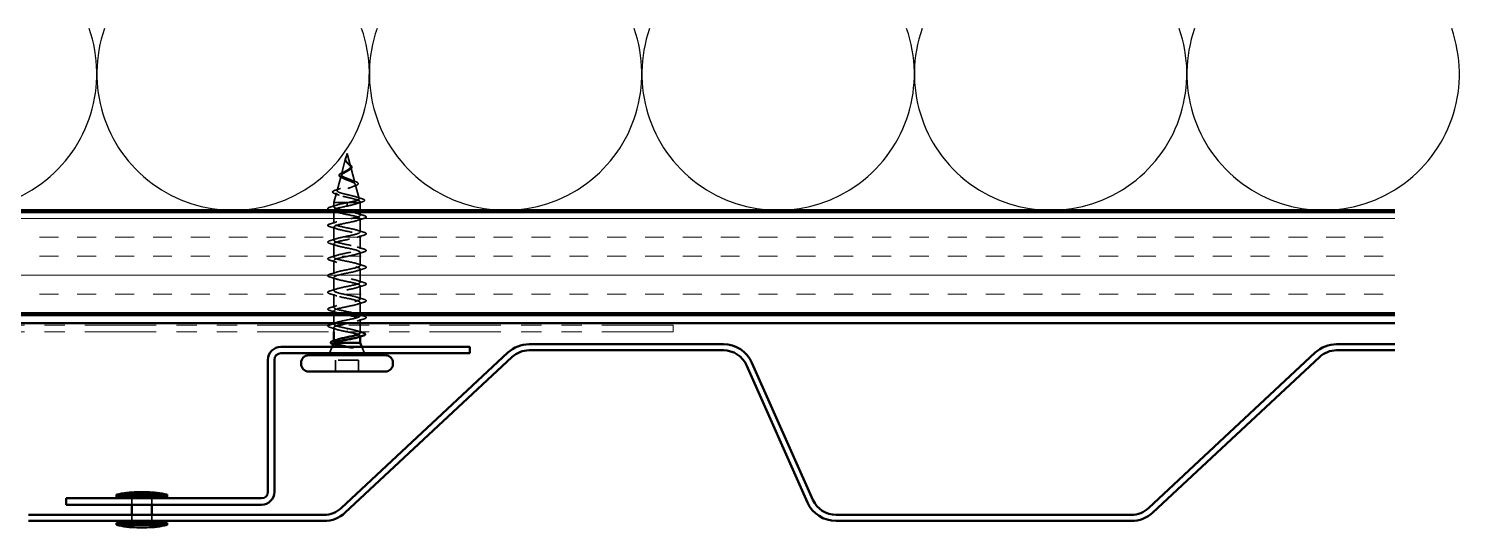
# Model space of a CAD drawing. Header units: inches. Extents: x 0.6 to 33.4, y 0.6 to 21.4.
# Drawn here: x 14.76 to 21.85, y 13.38 to 15.85 of the extents above; entities that cross this region are included whole.
import ezdxf

# ---------------------------------------------------------------- set-up
doc = ezdxf.new("R2010")
doc.units = ezdxf.units.IN
doc.header["$LTSCALE"] = 2
doc.header["$MEASUREMENT"] = 0
doc.linetypes.add('DASHED', pattern=[0.2067, 0.1654, -0.0413])
doc.linetypes.add('DOUBLE_DASH_CHAIN', pattern=[1.2403, 0.6614, -0.0827, 0.1654, -0.0827, 0.1654, -0.0827])
for name, color, linetype, lineweight in [('Hatch (ANSI)', 7, 'Continuous', 18), ('Hidden (ANSI)', 7, 'DASHED', 35), ('Sketch Geometry (ANSI)', 7, 'Continuous', 25), ('Visible (ANSI)', 7, 'Continuous', 50)]:
    doc.layers.add(name, color=color, linetype=linetype, lineweight=lineweight)

msp = doc.modelspace()

# ---------------------------------------------------------------- hatches: boundary and pattern name
at = {"layer": 'Hatch (ANSI)', "true_color": 0x804000}
h = msp.add_hatch(dxfattribs=at)
h.set_pattern_fill('INSUL', color=36, scale=0.75, style=0)
h.paths.add_polyline_path([(21.52672, 14.93713), (7.33694, 14.93713), (7.33694, 14.43713), (21.52672, 14.43713)])

# ---------------------------------------------------------------- linework, layer by layer
at = {"layer": 'Hidden (ANSI)', "ltscale": 0.077103}
msp.add_line((16.32953, 15.20295), (16.30858, 15.12463), dxfattribs=at)
at = {"layer": 'Hidden (ANSI)', "ltscale": 0.022741}
msp.add_line((16.33626, 15.22813), (16.33007, 15.20496), dxfattribs=at)
at = {"layer": 'Hidden (ANSI)', "ltscale": 0.062337}
msp.add_line((16.33626, 15.22813), (16.35321, 15.1648), dxfattribs=at)
at = {"layer": 'Hidden (ANSI)', "ltscale": 0.072171}
msp.add_line((16.3067, 15.11761), (16.28709, 15.0443), dxfattribs=at)
at = {"layer": 'Hidden (ANSI)', "ltscale": 0.074634}
msp.add_line((16.35441, 15.16028), (16.37469, 15.08447), dxfattribs=at)
at = {"layer": 'Hidden (ANSI)', "ltscale": 0.046387}
msp.add_line((16.28388, 15.03229), (16.27126, 14.98513), dxfattribs=at)
at = {"layer": 'Hidden (ANSI)', "ltscale": 0.069707}
msp.add_line((16.37724, 15.07495), (16.39618, 15.00414), dxfattribs=at)
at = {"layer": 'Hidden (ANSI)', "ltscale": 0.102337}
msp.add_line((16.34172, 14.98513), (16.27126, 14.98513), dxfattribs=at)
at = {"layer": 'Hidden (ANSI)', "ltscale": 0.020614}
msp.add_line((16.27126, 14.96338), (16.27126, 14.98513), dxfattribs=at)
at = {"layer": 'Hidden (ANSI)', "ltscale": 0.028664}
for p, q in [((16.33626, 14.9766), (16.33626, 14.98413)), ((16.33626, 14.96713), (16.33626, 14.97466))]:
    msp.add_line(p, q, dxfattribs=at)
at = {"layer": 'Hidden (ANSI)', "ltscale": 0.002412}
for p, q in [((16.33626, 14.9766), (16.33626, 14.97466)), ((16.33626, 14.35216), (16.33626, 14.3541))]:
    msp.add_line(p, q, dxfattribs=at)
at = {"layer": 'Hidden (ANSI)', "ltscale": 0.071462}
msp.add_line((16.39774, 14.98513), (16.34172, 14.98513), dxfattribs=at)
at = {"layer": 'Hidden (ANSI)', "ltscale": 0.020374}
msp.add_line((16.40126, 14.98513), (16.39774, 14.98513), dxfattribs=at)
at = {"layer": 'Hidden (ANSI)', "ltscale": 0.004328}
msp.add_line((16.40006, 14.98962), (16.40126, 14.98513), dxfattribs=at)
at = {"layer": 'Hidden (ANSI)', "ltscale": 0.036089}
msp.add_line((16.40126, 14.94713), (16.40126, 14.98513), dxfattribs=at)
at = {"layer": 'Hidden (ANSI)', "ltscale": 0.053946}
msp.add_line((16.27126, 14.88038), (16.27126, 14.93713), dxfattribs=at)
at = {"layer": 'Hidden (ANSI)', "ltscale": 0.014423}
msp.add_line((16.40126, 14.92188), (16.40126, 14.93713), dxfattribs=at)
at = {"layer": 'Hidden (ANSI)', "ltscale": 0.062755}
for p, q in [((16.40126, 14.83888), (16.40126, 14.90488)), ((16.27126, 14.79738), (16.27126, 14.86338)), ((16.40126, 14.75588), (16.40126, 14.82188)), ((16.27126, 14.71438), (16.27126, 14.78038)), ((16.27126, 14.63138), (16.27126, 14.69738)), ((16.40126, 14.67288), (16.40126, 14.73888)), ((16.27126, 14.54838), (16.27126, 14.61438)), ((16.40126, 14.58988), (16.40126, 14.65588)), ((16.27126, 14.46538), (16.27126, 14.53138)), ((16.40126, 14.50688), (16.40126, 14.57288))]:
    msp.add_line(p, q, dxfattribs=at)
at = {"layer": 'Hidden (ANSI)', "ltscale": 0.050136}
msp.add_line((16.40126, 14.43713), (16.40126, 14.48988), dxfattribs=at)
at = {"layer": 'Hidden (ANSI)', "ltscale": 0.010614}
msp.add_line((16.27126, 14.43713), (16.27126, 14.44838), dxfattribs=at)
at = {"layer": 'Hidden (ANSI)', "ltscale": 0.037994}
msp.add_line((16.27126, 14.38713), (16.27126, 14.42713), dxfattribs=at)
at = {"layer": 'Hidden (ANSI)', "ltscale": 0.002995}
msp.add_line((16.40126, 14.42388), (16.40126, 14.42713), dxfattribs=at)
at = {"layer": 'Hidden (ANSI)', "ltscale": 0.018709}
msp.add_line((16.40126, 14.38713), (16.40126, 14.40688), dxfattribs=at)
at = {"layer": 'Hidden (ANSI)', "ltscale": 0.004078}
msp.add_line((16.27126, 14.38238), (16.27126, 14.38677), dxfattribs=at)
at = {"layer": 'Hidden (ANSI)', "ltscale": 0.019185}
msp.add_line((16.27126, 14.34513), (16.27126, 14.36538), dxfattribs=at)
at = {"layer": 'Hidden (ANSI)', "ltscale": 0.030375}
for p, q in [((16.40126, 14.34513), (16.40126, 14.37713)), ((15.26976, 13.52013), (15.26976, 13.48813)), ((15.36976, 13.52013), (15.36976, 13.48813))]:
    msp.add_line(p, q, dxfattribs=at)
at = {"layer": 'Hidden (ANSI)', "ltscale": 0.003668}
msp.add_line((16.40126, 14.32111), (16.40126, 14.32507), dxfattribs=at)
at = {"layer": 'Hidden (ANSI)', "ltscale": 0.032759}
for p, q in [((16.2632, 14.27013), (16.2503, 14.23813)), ((16.40933, 14.27013), (16.42223, 14.23813))]:
    msp.add_line(p, q, dxfattribs=at)
at = {"layer": 'Hidden (ANSI)', "ltscale": 0.004506}
msp.add_line((16.27126, 14.29583), (16.27126, 14.30066), dxfattribs=at)
at = {"layer": 'Hidden (ANSI)', "ltscale": 0.107515}
msp.add_line((16.39276, 14.20413), (16.27976, 14.20413), dxfattribs=at)
at = {"layer": 'Hidden (ANSI)', "ltscale": 0.053232}
for p, q in [((16.27976, 14.14813), (16.27976, 14.20413)), ((16.39276, 14.14813), (16.39276, 14.20413))]:
    msp.add_line(p, q, dxfattribs=at)
at = {"layer": 'Hidden (ANSI)', "ltscale": 0.02847}
for p, q in [((15.26976, 13.43813), (15.26976, 13.40813)), ((15.36976, 13.43813), (15.36976, 13.40813))]:
    msp.add_line(p, q, dxfattribs=at)
at = {"layer": 'Hidden (ANSI)', "ltscale": 0.018237}
msp.add_open_spline([(16.33316, 15.18525), (16.3314, 15.18721), (16.32991, 15.1893), (16.32805, 15.19341), (16.32757, 15.19545), (16.32755, 15.19828), (16.32761, 15.19908), (16.32774, 15.19989)], degree=3, knots=[0, 0, 0, 0, 0.021449692, 0.021449692, 0.041023118, 0.041023118, 0.048693085, 0.048693085, 0.048693085, 0.048693085], dxfattribs=at)
at = {"layer": 'Hidden (ANSI)', "ltscale": 0.013566}
msp.add_open_spline([(16.32774, 15.19989), (16.32804, 15.20184), (16.32873, 15.20387), (16.33052, 15.20791), (16.33163, 15.20997), (16.33267, 15.21206)], degree=3, knots=[0, 0, 0, 0, 0.018475497, 0.018475497, 0.036282714, 0.036282714, 0.036282714, 0.036282714], dxfattribs=at)
at = {"layer": 'Hidden (ANSI)', "ltscale": 0.089656}
msp.add_open_spline([(16.32877, 15.19867), (16.32856, 15.19586), (16.32899, 15.19324), (16.33118, 15.18801), (16.33285, 15.18556), (16.337, 15.18068), (16.33939, 15.17836), (16.34424, 15.17373), (16.34661, 15.17151), (16.35072, 15.16706), (16.35238, 15.16492), (16.35453, 15.16061), (16.35496, 15.15852), (16.3544, 15.15433), (16.35337, 15.15228), (16.35006, 15.14832), (16.34789, 15.14645), (16.3426, 15.14267), (16.33951, 15.1408), (16.33626, 15.13895)], degree=3, knots=[0, 0, 0, 0, 0.02542118, 0.02542118, 0.05061597, 0.05061597, 0.07599611, 0.07599611, 0.10184452, 0.10184452, 0.12835573, 0.12835573, 0.15566688, 0.15566688, 0.18387744, 0.18387744, 0.21097071, 0.21097071, 0.23938117, 0.23938117, 0.23938117, 0.23938117], dxfattribs=at)
at = {"layer": 'Hidden (ANSI)', "ltscale": 0.003543}
msp.add_open_spline([(16.32928, 15.20194), (16.32916, 15.20141), (16.32905, 15.20089), (16.32888, 15.1998), (16.32881, 15.19923), (16.32877, 15.19867)], degree=3, knots=[0, 0, 0, 0, 0.0046577974, 0.0046577974, 0.0097216205, 0.0097216205, 0.0097216205, 0.0097216205], dxfattribs=at)
at = {"layer": 'Hidden (ANSI)', "ltscale": 0.083957}
msp.add_open_spline([(16.33626, 15.14472), (16.33945, 15.14654), (16.34245, 15.14838), (16.34758, 15.15214), (16.34966, 15.15401), (16.35255, 15.15782), (16.35337, 15.15972), (16.35366, 15.1636), (16.35317, 15.16553), (16.35106, 15.1695), (16.34951, 15.17147), (16.34572, 15.17554), (16.34358, 15.17757), (16.33922, 15.18177), (16.33709, 15.18387), (16.33337, 15.18825), (16.33184, 15.19043), (16.3302, 15.19409), (16.32977, 15.19544), (16.32929, 15.19819), (16.32924, 15.19955), (16.32935, 15.20095)], degree=3, knots=[0, 0, 0, 0, 0.02818547, 0.02818547, 0.05535616, 0.05535616, 0.08155578, 0.08155578, 0.10684016, 0.10684016, 0.13128192, 0.13128192, 0.1549776, 0.1549776, 0.17805851, 0.17805851, 0.20070773, 0.20070773, 0.21389493, 0.21389493, 0.22660204, 0.22660204, 0.22660204, 0.22660204], dxfattribs=at)
at = {"layer": 'Hidden (ANSI)', "ltscale": 0.014821}
msp.add_open_spline([(16.33115, 15.20833), (16.33175, 15.20997), (16.3323, 15.21126), (16.3326, 15.21191), (16.33265, 15.21202), (16.3327, 15.21212), (16.33272, 15.21215), (16.33273, 15.21218), (16.33274, 15.21219), (16.33275, 15.21219), (16.33275, 15.21219), (16.33275, 15.2122), (16.33275, 15.2122), (16.33275, 15.2122), (16.33275, 15.2122), (16.33275, 15.21219), (16.33275, 15.21219), (16.33275, 15.21219), (16.33276, 15.21219), (16.33276, 15.21218), (16.33275, 15.21218), (16.33275, 15.21216), (16.33275, 15.21214), (16.33271, 15.212), (16.33264, 15.21179), (16.3325, 15.21139), (16.33235, 15.21099), (16.33196, 15.20994), (16.33173, 15.20935), (16.33063, 15.20647), (16.3298, 15.20422), (16.32928, 15.20194)], degree=3, knots=[0, 0, 0, 0, 0.01397013, 0.01397013, 0.01635801, 0.01635801, 0.01712636, 0.01712636, 0.01759978, 0.01759978, 0.01773598, 0.01773598, 0.01781809, 0.01781809, 0.01788584, 0.01788584, 0.01795891, 0.01795891, 0.01807628, 0.01807628, 0.01833703, 0.01833703, 0.01916095, 0.01916095, 0.02439922, 0.02439922, 0.04499316, 0.04499316, 0.07213098, 0.07213098, 0.1773839, 0.1773839, 0.1773839, 0.1773839], dxfattribs=at)
at = {"layer": 'Hidden (ANSI)', "ltscale": 0.007962}
msp.add_open_spline([(16.32935, 15.20095), (16.32943, 15.20195), (16.32959, 15.20296), (16.33015, 15.20542), (16.33061, 15.20685), (16.33115, 15.20833)], degree=3, knots=[0, 0, 0, 0, 0.009046419, 0.009046419, 0.021574315, 0.021574315, 0.021574315, 0.021574315], dxfattribs=at)
at = {"layer": 'Hidden (ANSI)', "ltscale": 0.001758}
msp.add_open_spline([(16.33389, 15.18439), (16.33366, 15.18468), (16.33342, 15.18496), (16.33316, 15.18525)], degree=3, dxfattribs=at)
at = {"layer": 'Hidden (ANSI)', "ltscale": 0.004115}
msp.add_open_spline([(16.33951, 15.18151), (16.34016, 15.18087), (16.34089, 15.18024), (16.3417, 15.17962)], degree=3, dxfattribs=at)
at = {"layer": 'Hidden (ANSI)', "ltscale": 0.060473}
msp.add_open_spline([(16.3417, 15.17962), (16.34375, 15.17803), (16.34585, 15.17648), (16.34981, 15.17346), (16.3517, 15.17197), (16.35509, 15.16897), (16.35659, 15.16743), (16.35889, 15.16432), (16.35968, 15.16272), (16.36028, 15.15948), (16.36005, 15.1578), (16.35863, 15.15469), (16.35746, 15.15321), (16.35512, 15.15102), (16.35417, 15.15026), (16.35184, 15.14858), (16.35041, 15.14768), (16.34886, 15.14679)], degree=3, knots=[0, 0, 0, 0, 0.0197555, 0.0197555, 0.03988666, 0.03988666, 0.0616204, 0.0616204, 0.08488787, 0.08488787, 0.10885198, 0.10885198, 0.13211452, 0.13211452, 0.14507713, 0.14507713, 0.16101236, 0.16101236, 0.16101236, 0.16101236], dxfattribs=at)
at = {"layer": 'Hidden (ANSI)', "ltscale": 0.504207}
msp.add_open_spline([(16.33626, 15.13895), (16.3327, 15.13692), (16.32903, 15.13496), (16.32189, 15.13102), (16.31854, 15.12909), (16.31272, 15.12519), (16.31038, 15.12328), (16.30716, 15.11941), (16.30638, 15.11752), (16.3066, 15.11368), (16.30766, 15.1118), (16.31156, 15.10799), (16.3144, 15.10612), (16.32153, 15.10233), (16.32577, 15.10047), (16.33506, 15.0967), (16.34002, 15.09485), (16.34994, 15.0911), (16.35478, 15.08926), (16.3636, 15.08552), (16.36745, 15.08368), (16.37353, 15.07997), (16.37564, 15.07813), (16.37773, 15.07443), (16.37763, 15.0726), (16.37511, 15.06891), (16.37266, 15.06708), (16.36568, 15.0634), (16.36116, 15.06158), (16.35064, 15.05791), (16.3447, 15.05609), (16.33222, 15.05243), (16.32578, 15.05062), (16.31333, 15.04696), (16.30745, 15.04515), (16.29711, 15.0415), (16.2928, 15.0397), (16.28643, 15.03605), (16.28449, 15.03425), (16.28335, 15.03061), (16.28422, 15.02881), (16.28877, 15.02518), (16.29246, 15.02338), (16.30224, 15.01975), (16.30828, 15.01796), (16.32195, 15.01433), (16.32947, 15.01254), (16.34498, 15.00892), (16.35282, 15.00713), (16.36774, 15.00352), (16.37464, 15.00173), (16.38653, 14.99811), (16.39134, 14.99633), (16.39768, 14.99295), (16.39947, 14.99139), (16.40054, 14.98825), (16.39977, 14.98669), (16.39774, 14.98513)], degree=3, knots=[0, 0, 0, 0, 0.0315308, 0.0315308, 0.0641805, 0.0641805, 0.0979786, 0.0979786, 0.1329491, 0.1329491, 0.1691118, 0.1691118, 0.2064833, 0.2064833, 0.2450775, 0.2450775, 0.2849064, 0.2849064, 0.3259802, 0.3259802, 0.3683075, 0.3683075, 0.4118959, 0.4118959, 0.4567522, 0.4567522, 0.5028821, 0.5028821, 0.5502906, 0.5502906, 0.5989824, 0.5989824, 0.6489613, 0.6489613, 0.7002309, 0.7002309, 0.7527945, 0.7527945, 0.8066547, 0.8066547, 0.8618141, 0.8618141, 0.918275, 0.918275, 0.9760395, 0.9760395, 1.0351092, 1.0351092, 1.095486, 1.095486, 1.1571712, 1.1571712, 1.2201662, 1.2201662, 1.2761521, 1.2761521, 1.3331843, 1.3331843, 1.3331843, 1.3331843], dxfattribs=at)
at = {"layer": 'Hidden (ANSI)', "ltscale": 0.544082}
msp.add_open_spline([(16.34172, 14.98513), (16.35017, 14.98681), (16.3583, 14.98848), (16.37284, 14.99187), (16.37912, 14.99354), (16.389, 14.99693), (16.39254, 14.99861), (16.39643, 15.002), (16.3968, 15.00368), (16.39435, 15.00707), (16.39162, 15.00875), (16.38348, 15.01215), (16.3782, 15.01383), (16.36586, 15.01723), (16.35896, 15.01891), (16.34452, 15.02231), (16.33714, 15.024), (16.32292, 15.0274), (16.31622, 15.02909), (16.30442, 15.0325), (16.29941, 15.03418), (16.29175, 15.0376), (16.28913, 15.03929), (16.28661, 15.04271), (16.28668, 15.0444), (16.28944, 15.04782), (16.29205, 15.04952), (16.29939, 15.05294), (16.304, 15.05464), (16.31454, 15.05808), (16.32032, 15.05978), (16.33222, 15.06322), (16.3382, 15.06492), (16.34949, 15.06837), (16.35471, 15.07007), (16.36364, 15.07353), (16.3673, 15.07524), (16.37257, 15.0787), (16.37418, 15.08041), (16.37516, 15.08388), (16.37458, 15.0856), (16.37137, 15.08908), (16.36883, 15.09081), (16.36221, 15.0943), (16.35824, 15.09603), (16.34952, 15.09953), (16.34487, 15.10127), (16.33562, 15.10479), (16.33111, 15.10653), (16.32291, 15.11006), (16.31929, 15.11181), (16.31345, 15.11536), (16.31126, 15.11712), (16.3086, 15.12069), (16.30812, 15.12246), (16.30886, 15.12605), (16.31003, 15.12783), (16.31379, 15.13145), (16.31628, 15.13324), (16.32179, 15.13667), (16.32462, 15.13827), (16.33046, 15.14148), (16.3334, 15.14307), (16.33626, 15.14472)], degree=3, knots=[0, 0, 0, 0, 0.0662455, 0.0662455, 0.1312266, 0.1312266, 0.1949439, 0.1949439, 0.2573984, 0.2573984, 0.3185909, 0.3185909, 0.3785225, 0.3785225, 0.4371941, 0.4371941, 0.4946071, 0.4946071, 0.5507627, 0.5507627, 0.6056626, 0.6056626, 0.6593082, 0.6593082, 0.7117016, 0.7117016, 0.7628447, 0.7628447, 0.8127399, 0.8127399, 0.8613896, 0.8613896, 0.9087967, 0.9087967, 0.9549645, 0.9549645, 0.9998965, 0.9998965, 1.0435967, 1.0435967, 1.0860698, 1.0860698, 1.1273208, 1.1273208, 1.1673558, 1.1673558, 1.2061815, 1.2061815, 1.2438056, 1.2438056, 1.2802371, 1.2802371, 1.3154864, 1.3154864, 1.3495657, 1.3495657, 1.3824892, 1.3824892, 1.4142741, 1.4142741, 1.4412543, 1.4412543, 1.4671582, 1.4671582, 1.4671582, 1.4671582], dxfattribs=at)
at = {"layer": 'Hidden (ANSI)', "ltscale": 0.073601}
msp.add_open_spline([(16.31004, 15.10779), (16.30644, 15.10932), (16.3034, 15.11089), (16.29896, 15.11413), (16.29744, 15.11585), (16.29641, 15.11948), (16.29685, 15.12133), (16.29912, 15.12448), (16.30077, 15.12592), (16.3053, 15.12895), (16.30837, 15.13059), (16.31331, 15.13291), (16.31482, 15.13359), (16.31639, 15.13428)], degree=3, knots=[0, 0, 0, 0, 0.03949331, 0.03949331, 0.07825471, 0.07825471, 0.11446042, 0.11446042, 0.14608287, 0.14608287, 0.1813284, 0.1813284, 0.19572096, 0.19572096, 0.19572096, 0.19572096], dxfattribs=at)
at = {"layer": 'Hidden (ANSI)', "ltscale": 0.010974}
msp.add_open_spline([(16.3193, 15.10353), (16.31639, 15.105), (16.31327, 15.10642), (16.31004, 15.10779)], degree=3, dxfattribs=at)
at = {"layer": 'Hidden (ANSI)', "ltscale": 0.010901}
msp.add_open_spline([(16.31639, 15.13428), (16.31955, 15.13565), (16.32256, 15.1371), (16.32525, 15.13861)], degree=3, dxfattribs=at)
at = {"layer": 'Hidden (ANSI)', "ltscale": 0.006235}
msp.add_open_spline([(16.34886, 15.14679), (16.34734, 15.14591), (16.34591, 15.14501), (16.34459, 15.1441)], degree=3, dxfattribs=at)
at = {"layer": 'Hidden (ANSI)', "ltscale": 0.086567}
msp.add_open_spline([(16.27776, 15.02829), (16.27317, 15.02977), (16.26968, 15.03129), (16.26534, 15.03456), (16.26441, 15.03681), (16.26629, 15.04028), (16.26803, 15.04157), (16.27313, 15.04418), (16.27659, 15.04549), (16.28079, 15.0468)], degree=3, knots=[0, 0, 0, 0, 0.06376842, 0.06376842, 0.12768217, 0.12768217, 0.17854816, 0.17854816, 0.23016435, 0.23016435, 0.23016435, 0.23016435], dxfattribs=at)
at = {"layer": 'Hidden (ANSI)', "ltscale": 0.020481}
msp.add_open_spline([(16.29756, 15.02149), (16.29114, 15.02385), (16.28448, 15.02611), (16.27776, 15.02829)], degree=3, dxfattribs=at)
at = {"layer": 'Hidden (ANSI)', "ltscale": 0.023076}
msp.add_open_spline([(16.28079, 15.0468), (16.28843, 15.04919), (16.29602, 15.05167), (16.30329, 15.05431)], degree=3, dxfattribs=at)
at = {"layer": 'Hidden (ANSI)', "ltscale": 0.017258}
msp.add_open_spline([(16.35767, 15.09622), (16.36273, 15.09407), (16.36817, 15.09205), (16.3737, 15.09012)], degree=3, dxfattribs=at)
at = {"layer": 'Hidden (ANSI)', "ltscale": 0.01577}
msp.add_open_spline([(16.3782, 15.06826), (16.37319, 15.06647), (16.36827, 15.06461), (16.3636, 15.06266)], degree=3, dxfattribs=at)
at = {"layer": 'Hidden (ANSI)', "ltscale": 0.081682}
msp.add_open_spline([(16.3737, 15.09012), (16.37796, 15.08863), (16.38163, 15.08715), (16.3873, 15.08422), (16.38938, 15.08275), (16.39184, 15.07947), (16.39198, 15.0774), (16.39, 15.07427), (16.38843, 15.07302), (16.38417, 15.0706), (16.38143, 15.06942), (16.3782, 15.06826)], degree=3, knots=[0, 0, 0, 0, 0.04479433, 0.04479433, 0.08988222, 0.08988222, 0.13800878, 0.13800878, 0.17766259, 0.17766259, 0.21728107, 0.21728107, 0.21728107, 0.21728107], dxfattribs=at)
at = {"layer": 'Hidden (ANSI)', "ltscale": 0.090851}
for points in [[(16.25348, 14.94733), (16.24842, 14.94881), (16.24485, 14.95027), (16.2419, 14.95279), (16.24125, 14.9538), (16.24129, 14.95676), (16.24292, 14.95815), (16.24739, 14.96045), (16.25011, 14.96145), (16.25348, 14.96243)], [(16.41904, 14.92093), (16.42411, 14.91945), (16.42767, 14.91799), (16.43062, 14.91547), (16.43128, 14.91446), (16.43124, 14.9115), (16.42961, 14.91011), (16.42513, 14.90781), (16.42242, 14.90682), (16.41904, 14.90583)], [(16.25348, 14.86433), (16.24842, 14.86581), (16.24485, 14.86727), (16.2419, 14.86979), (16.24125, 14.8708), (16.24129, 14.87376), (16.24292, 14.87515), (16.24739, 14.87745), (16.25011, 14.87845), (16.25348, 14.87943)], [(16.41904, 14.83793), (16.42411, 14.83645), (16.42767, 14.83499), (16.43062, 14.83247), (16.43128, 14.83146), (16.43124, 14.8285), (16.42961, 14.82711), (16.42513, 14.82481), (16.42242, 14.82382), (16.41904, 14.82283)], [(16.25348, 14.78133), (16.24842, 14.78281), (16.24485, 14.78427), (16.2419, 14.78679), (16.24125, 14.7878), (16.24129, 14.79076), (16.24292, 14.79215), (16.24739, 14.79445), (16.25011, 14.79545), (16.25348, 14.79643)], [(16.41904, 14.75493), (16.42411, 14.75345), (16.42767, 14.75199), (16.43062, 14.74947), (16.43128, 14.74846), (16.43124, 14.7455), (16.42961, 14.74411), (16.42513, 14.74181), (16.42242, 14.74082), (16.41904, 14.73983)], [(16.25348, 14.69833), (16.24842, 14.69981), (16.24485, 14.70127), (16.2419, 14.70379), (16.24125, 14.7048), (16.24129, 14.70776), (16.24292, 14.70915), (16.24739, 14.71145), (16.25011, 14.71245), (16.25348, 14.71343)], [(16.25348, 14.61533), (16.24842, 14.61681), (16.24485, 14.61827), (16.2419, 14.62079), (16.24125, 14.6218), (16.24129, 14.62476), (16.24292, 14.62615), (16.24739, 14.62845), (16.25011, 14.62945), (16.25348, 14.63043)], [(16.41904, 14.67193), (16.42411, 14.67045), (16.42767, 14.66899), (16.43062, 14.66647), (16.43128, 14.66546), (16.43124, 14.6625), (16.42961, 14.66111), (16.42513, 14.65881), (16.42242, 14.65782), (16.41904, 14.65683)], [(16.25348, 14.53233), (16.24842, 14.53381), (16.24485, 14.53527), (16.2419, 14.53779), (16.24125, 14.5388), (16.24129, 14.54176), (16.24292, 14.54315), (16.24739, 14.54545), (16.25011, 14.54645), (16.25348, 14.54743)], [(16.41904, 14.58893), (16.42411, 14.58745), (16.42767, 14.58599), (16.43062, 14.58347), (16.43128, 14.58246), (16.43124, 14.5795), (16.42961, 14.57811), (16.42513, 14.57581), (16.42242, 14.57482), (16.41904, 14.57383)], [(16.25348, 14.44933), (16.24842, 14.45081), (16.24485, 14.45227), (16.2419, 14.45479), (16.24125, 14.4558), (16.24129, 14.45876), (16.24292, 14.46015), (16.24739, 14.46245), (16.25011, 14.46345), (16.25348, 14.46443)], [(16.41904, 14.50593), (16.42411, 14.50445), (16.42767, 14.50299), (16.43062, 14.50047), (16.43128, 14.49946), (16.43124, 14.4965), (16.42961, 14.49511), (16.42513, 14.49281), (16.42242, 14.49182), (16.41904, 14.49083)], [(16.41904, 14.42293), (16.42411, 14.42145), (16.42767, 14.41999), (16.43062, 14.41747), (16.43128, 14.41646), (16.43124, 14.4135), (16.42961, 14.41211), (16.42513, 14.40981), (16.42242, 14.40882), (16.41904, 14.40783)]]:
    msp.add_open_spline(points, degree=3, knots=[0, 0, 0, 0, 0.08068206, 0.08068206, 0.12137804, 0.12137804, 0.18811443, 0.18811443, 0.24184971, 0.24184971, 0.24184971, 0.24184971], dxfattribs=at)
at = {"layer": 'Hidden (ANSI)', "ltscale": 0.031888}
for points in [[(16.25348, 14.96243), (16.26417, 14.96557), (16.27483, 14.96879), (16.28524, 14.97221)], [(16.25348, 14.87943), (16.26417, 14.88257), (16.27483, 14.88579), (16.28524, 14.88921)], [(16.38729, 14.93071), (16.3977, 14.92729), (16.40836, 14.92407), (16.41904, 14.92093)], [(16.41904, 14.90583), (16.40836, 14.9027), (16.3977, 14.89947), (16.38729, 14.89606)], [(16.28524, 14.85456), (16.27483, 14.85797), (16.26417, 14.8612), (16.25348, 14.86433)], [(16.38729, 14.84771), (16.3977, 14.84429), (16.40836, 14.84107), (16.41904, 14.83793)], [(16.41904, 14.82283), (16.40836, 14.8197), (16.3977, 14.81647), (16.38729, 14.81306)], [(16.25348, 14.79643), (16.26417, 14.79957), (16.27483, 14.80279), (16.28524, 14.80621)], [(16.28524, 14.77156), (16.27483, 14.77497), (16.26417, 14.7782), (16.25348, 14.78133)], [(16.38729, 14.76471), (16.3977, 14.76129), (16.40836, 14.75807), (16.41904, 14.75493)], [(16.25348, 14.71343), (16.26417, 14.71657), (16.27483, 14.71979), (16.28524, 14.72321)], [(16.28524, 14.68856), (16.27483, 14.69197), (16.26417, 14.6952), (16.25348, 14.69833)], [(16.41904, 14.73983), (16.40836, 14.7367), (16.3977, 14.73347), (16.38729, 14.73006)], [(16.38729, 14.68171), (16.3977, 14.67829), (16.40836, 14.67507), (16.41904, 14.67193)], [(16.25348, 14.63043), (16.26417, 14.63357), (16.27483, 14.63679), (16.28524, 14.64021)], [(16.28524, 14.60556), (16.27483, 14.60897), (16.26417, 14.6122), (16.25348, 14.61533)], [(16.41904, 14.65683), (16.40836, 14.6537), (16.3977, 14.65047), (16.38729, 14.64706)], [(16.25348, 14.54743), (16.26417, 14.55057), (16.27483, 14.55379), (16.28524, 14.55721)], [(16.28524, 14.52256), (16.27483, 14.52597), (16.26417, 14.5292), (16.25348, 14.53233)], [(16.38729, 14.59871), (16.3977, 14.59529), (16.40836, 14.59207), (16.41904, 14.58893)], [(16.41904, 14.57383), (16.40836, 14.5707), (16.3977, 14.56747), (16.38729, 14.56406)], [(16.25348, 14.46443), (16.26417, 14.46757), (16.27483, 14.47079), (16.28524, 14.47421)], [(16.38729, 14.51571), (16.3977, 14.51229), (16.40836, 14.50907), (16.41904, 14.50593)], [(16.41904, 14.49083), (16.40836, 14.4877), (16.3977, 14.48447), (16.38729, 14.48106)], [(16.28524, 14.43956), (16.27483, 14.44297), (16.26417, 14.4462), (16.25348, 14.44933)], [(16.41904, 14.40783), (16.40836, 14.4047), (16.3977, 14.40147), (16.38729, 14.39806)], [(16.28524, 14.35656), (16.27483, 14.35997), (16.26417, 14.3632), (16.25348, 14.36633)]]:
    msp.add_open_spline(points, degree=3, dxfattribs=at)
at = {"layer": 'Hidden (ANSI)', "ltscale": 1.076982}
msp.add_open_spline([(16.33626, 14.36163), (16.3095, 14.36707), (16.2837, 14.37251), (16.27489, 14.37795), (16.26608, 14.38339), (16.27489, 14.38883), (16.29585, 14.39427), (16.31681, 14.39971), (16.34841, 14.40515), (16.37102, 14.41059), (16.39364, 14.41602), (16.40564, 14.42146), (16.39957, 14.4269), (16.3935, 14.43234), (16.3698, 14.43778), (16.34319, 14.44322), (16.31658, 14.44866), (16.28898, 14.4541), (16.27752, 14.45954), (16.26606, 14.46498), (16.27158, 14.47042), (16.29065, 14.47586), (16.30972, 14.4813), (16.34096, 14.48674), (16.36497, 14.49217), (16.38898, 14.49761), (16.40404, 14.50305), (16.40078, 14.50849), (16.39753, 14.51393), (16.3762, 14.51937), (16.35004, 14.52481), (16.32389, 14.53025), (16.29479, 14.53569), (16.28082, 14.54113), (16.26685, 14.54657), (16.26902, 14.55201), (16.28597, 14.55745), (16.30293, 14.56289), (16.33346, 14.56832), (16.35859, 14.57376), (16.38373, 14.5792), (16.40166, 14.58464), (16.40126, 14.59008), (16.40085, 14.59552), (16.38214, 14.60096), (16.35674, 14.6064), (16.33133, 14.61184), (16.30108, 14.61728), (16.28475, 14.62272), (16.26843, 14.62816), (16.26722, 14.6336), (16.28187, 14.63904), (16.29652, 14.64447), (16.32598, 14.64991), (16.35196, 14.65535), (16.37793, 14.66079), (16.39854, 14.66623), (16.40099, 14.67167), (16.40344, 14.67711), (16.38755, 14.68255), (16.3632, 14.68799), (16.33884, 14.69343), (16.30776, 14.69887), (16.28927, 14.70431), (16.27078, 14.70975), (16.26621, 14.71518), (16.27839, 14.72062), (16.29057, 14.72606), (16.31863, 14.7315), (16.34514, 14.73694), (16.37166, 14.74238), (16.39471, 14.74782), (16.39999, 14.75326), (16.40527, 14.7587), (16.39239, 14.76414), (16.36935, 14.76958), (16.34631, 14.77502), (16.31477, 14.78046), (16.29433, 14.7859), (16.27388, 14.79133), (16.26599, 14.79677), (16.27556, 14.80221), (16.28514, 14.80765), (16.31148, 14.81309), (16.33823, 14.81853), (16.36498, 14.82397), (16.39021, 14.82941), (16.39826, 14.83485), (16.4063, 14.84029), (16.39658, 14.84573), (16.37512, 14.85117), (16.35367, 14.85661), (16.32203, 14.86205), (16.29986, 14.86748), (16.27769, 14.87292), (16.26658, 14.87836), (16.27343, 14.8838), (16.28028, 14.88924), (16.30461, 14.89468), (16.33129, 14.90012), (16.35798, 14.90556), (16.3851, 14.911), (16.39582, 14.91644), (16.40654, 14.92188), (16.40008, 14.92732), (16.38046, 14.93276), (16.36083, 14.9382), (16.32945, 14.94363), (16.30581, 14.94907), (16.28216, 14.95451), (16.26796, 14.95995), (16.27201, 14.96539), (16.27607, 14.97083), (16.2981, 14.97627), (16.32441, 14.98171), (16.32832, 14.98252), (16.33229, 14.98332), (16.33626, 14.98413)], degree=3, knots=[0, 0, 0, 0, 1.2352769, 1.2352769, 1.2352769, 2.4705539, 2.4705539, 2.4705539, 3.7058308, 3.7058308, 3.7058308, 4.9411078, 4.9411078, 4.9411078, 6.1763847, 6.1763847, 6.1763847, 7.4116617, 7.4116617, 7.4116617, 8.6469386, 8.6469386, 8.6469386, 9.8822156, 9.8822156, 9.8822156, 11.1174925, 11.1174925, 11.1174925, 12.3527695, 12.3527695, 12.3527695, 13.5880464, 13.5880464, 13.5880464, 14.8233233, 14.8233233, 14.8233233, 16.0586003, 16.0586003, 16.0586003, 17.2938772, 17.2938772, 17.2938772, 18.5291542, 18.5291542, 18.5291542, 19.7644311, 19.7644311, 19.7644311, 20.9997081, 20.9997081, 20.9997081, 22.234985, 22.234985, 22.234985, 23.470262, 23.470262, 23.470262, 24.7055389, 24.7055389, 24.7055389, 25.9408158, 25.9408158, 25.9408158, 27.1760928, 27.1760928, 27.1760928, 28.4113697, 28.4113697, 28.4113697, 29.6466467, 29.6466467, 29.6466467, 30.8819236, 30.8819236, 30.8819236, 32.1172006, 32.1172006, 32.1172006, 33.3524775, 33.3524775, 33.3524775, 34.5877545, 34.5877545, 34.5877545, 35.8230314, 35.8230314, 35.8230314, 37.0583084, 37.0583084, 37.0583084, 38.2935853, 38.2935853, 38.2935853, 39.5288622, 39.5288622, 39.5288622, 40.7641392, 40.7641392, 40.7641392, 41.9994161, 41.9994161, 41.9994161, 43.2346931, 43.2346931, 43.2346931, 44.46997, 44.46997, 44.46997, 45.705247, 45.705247, 45.705247, 46.9405239, 46.9405239, 46.9405239, 47.1238898, 47.1238898, 47.1238898, 47.1238898], dxfattribs=at)
at = {"layer": 'Hidden (ANSI)', "ltscale": 0.095246}
msp.add_open_spline([(16.33626, 14.96713), (16.3095, 14.96169), (16.2837, 14.95625), (16.27489, 14.95081), (16.2729, 14.94959), (16.27181, 14.94836), (16.27155, 14.94713)], degree=3, knots=[-47.1238898, -47.1238898, -47.1238898, -47.1238898, -45.8886129, -45.8886129, -45.8886129, -45.6098692, -45.6098692, -45.6098692, -45.6098692], dxfattribs=at)
at = {"layer": 'Hidden (ANSI)', "ltscale": 0.005187}
msp.add_open_spline([(16.33626, 14.98413), (16.33808, 14.98447), (16.3399, 14.9848), (16.34172, 14.98513)], degree=3, dxfattribs=at)
at = {"layer": 'Hidden (ANSI)', "ltscale": 0.078553}
msp.add_open_spline([(16.39774, 14.98513), (16.39492, 14.98319), (16.39049, 14.98128), (16.37893, 14.9774), (16.37191, 14.97549), (16.35974, 14.97248), (16.35519, 14.97141), (16.34584, 14.96927), (16.34106, 14.9682), (16.33626, 14.96713)], degree=3, knots=[0, 0, 0, 0, 0.06772236, 0.06772236, 0.13544473, 0.13544473, 0.17287087, 0.17287087, 0.21029702, 0.21029702, 0.21029702, 0.21029702], dxfattribs=at)
at = {"layer": 'Hidden (ANSI)', "ltscale": 0.028509}
msp.add_open_spline([(16.38119, 15.01279), (16.39048, 15.00972), (16.40001, 15.00682), (16.40956, 15.00401)], degree=3, dxfattribs=at)
at = {"layer": 'Hidden (ANSI)', "ltscale": 0.02659}
msp.add_open_spline([(16.41161, 14.98796), (16.40275, 14.98527), (16.39395, 14.98249), (16.38537, 14.97956)], degree=3, dxfattribs=at)
at = {"layer": 'Hidden (ANSI)', "ltscale": 0.089635}
msp.add_open_spline([(16.40956, 15.00401), (16.41458, 15.00254), (16.41832, 15.00107), (16.42302, 14.99796), (16.42407, 14.99571), (16.42195, 14.99231), (16.41999, 14.99112), (16.41557, 14.98926), (16.41372, 14.98861), (16.41161, 14.98796)], degree=3, knots=[0, 0, 0, 0, 0.07164699, 0.07164699, 0.14483003, 0.14483003, 0.20533237, 0.20533237, 0.23843808, 0.23843808, 0.23843808, 0.23843808], dxfattribs=at)
at = {"layer": 'Hidden (ANSI)', "ltscale": 0.000569327}
msp.add_open_spline([(16.25415, 14.94713), (16.25393, 14.9472), (16.25371, 14.94726), (16.25348, 14.94733)], degree=3, dxfattribs=at)
at = {"layer": 'Hidden (ANSI)', "ltscale": 1.128809}
msp.add_open_spline([(16.2715, 14.94638), (16.27176, 14.94242), (16.28058, 14.93846), (16.29585, 14.9345), (16.31681, 14.92906), (16.34841, 14.92362), (16.37102, 14.91818), (16.39364, 14.91274), (16.40564, 14.9073), (16.39957, 14.90186), (16.3935, 14.89642), (16.3698, 14.89098), (16.34319, 14.88554), (16.31658, 14.8801), (16.28898, 14.87466), (16.27752, 14.86922), (16.26606, 14.86379), (16.27158, 14.85835), (16.29065, 14.85291), (16.30972, 14.84747), (16.34096, 14.84203), (16.36497, 14.83659), (16.38898, 14.83115), (16.40404, 14.82571), (16.40078, 14.82027), (16.39753, 14.81483), (16.3762, 14.80939), (16.35004, 14.80395), (16.32389, 14.79851), (16.29479, 14.79307), (16.28082, 14.78764), (16.26685, 14.7822), (16.26902, 14.77676), (16.28597, 14.77132), (16.30293, 14.76588), (16.33346, 14.76044), (16.35859, 14.755), (16.38373, 14.74956), (16.40166, 14.74412), (16.40126, 14.73868), (16.40085, 14.73324), (16.38214, 14.7278), (16.35674, 14.72236), (16.33133, 14.71693), (16.30108, 14.71149), (16.28475, 14.70605), (16.26843, 14.70061), (16.26722, 14.69517), (16.28187, 14.68973), (16.29652, 14.68429), (16.32598, 14.67885), (16.35196, 14.67341), (16.37793, 14.66797), (16.39854, 14.66253), (16.40099, 14.65709), (16.40344, 14.65165), (16.38755, 14.64621), (16.3632, 14.64078), (16.33884, 14.63534), (16.30776, 14.6299), (16.28927, 14.62446), (16.27078, 14.61902), (16.26621, 14.61358), (16.27839, 14.60814), (16.29057, 14.6027), (16.31863, 14.59726), (16.34514, 14.59182), (16.37166, 14.58638), (16.39471, 14.58094), (16.39999, 14.5755), (16.40527, 14.57006), (16.39239, 14.56463), (16.36935, 14.55919), (16.34631, 14.55375), (16.31477, 14.54831), (16.29433, 14.54287), (16.27388, 14.53743), (16.26599, 14.53199), (16.27556, 14.52655), (16.28514, 14.52111), (16.31148, 14.51567), (16.33823, 14.51023), (16.36498, 14.50479), (16.39021, 14.49935), (16.39826, 14.49391), (16.4063, 14.48848), (16.39658, 14.48304), (16.37512, 14.4776), (16.35367, 14.47216), (16.32203, 14.46672), (16.29986, 14.46128), (16.27769, 14.45584), (16.26658, 14.4504), (16.27343, 14.44496), (16.28028, 14.43952), (16.30461, 14.43408), (16.33129, 14.42864), (16.35798, 14.4232), (16.3851, 14.41776), (16.39582, 14.41233), (16.40654, 14.40689), (16.40008, 14.40145), (16.38046, 14.39601), (16.36978, 14.39305), (16.35563, 14.39009), (16.34113, 14.38713)], degree=3, knots=[-45.5530935, -45.5530935, -45.5530935, -45.5530935, -44.6533359, -44.6533359, -44.6533359, -43.418059, -43.418059, -43.418059, -42.182782, -42.182782, -42.182782, -40.9475051, -40.9475051, -40.9475051, -39.7122281, -39.7122281, -39.7122281, -38.4769512, -38.4769512, -38.4769512, -37.2416742, -37.2416742, -37.2416742, -36.0063973, -36.0063973, -36.0063973, -34.7711204, -34.7711204, -34.7711204, -33.5358434, -33.5358434, -33.5358434, -32.3005665, -32.3005665, -32.3005665, -31.0652895, -31.0652895, -31.0652895, -29.8300126, -29.8300126, -29.8300126, -28.5947356, -28.5947356, -28.5947356, -27.3594587, -27.3594587, -27.3594587, -26.1241817, -26.1241817, -26.1241817, -24.8889048, -24.8889048, -24.8889048, -23.6536278, -23.6536278, -23.6536278, -22.4183509, -22.4183509, -22.4183509, -21.183074, -21.183074, -21.183074, -19.947797, -19.947797, -19.947797, -18.7125201, -18.7125201, -18.7125201, -17.4772431, -17.4772431, -17.4772431, -16.2419662, -16.2419662, -16.2419662, -15.0066892, -15.0066892, -15.0066892, -13.7714123, -13.7714123, -13.7714123, -12.5361353, -12.5361353, -12.5361353, -11.3008584, -11.3008584, -11.3008584, -10.0655815, -10.0655815, -10.0655815, -8.8303045, -8.8303045, -8.8303045, -7.5950276, -7.5950276, -7.5950276, -6.3597506, -6.3597506, -6.3597506, -5.1244737, -5.1244737, -5.1244737, -3.8891967, -3.8891967, -3.8891967, -3.2172937, -3.2172937, -3.2172937, -3.2172937], dxfattribs=at)
at = {"layer": 'Hidden (ANSI)', "ltscale": 0.014082}
for points in [[(16.28524, 14.93756), (16.28062, 14.93907), (16.27596, 14.94055), (16.27126, 14.942)], [(16.38729, 14.43271), (16.3919, 14.43119), (16.39657, 14.42972), (16.40126, 14.42827)]]:
    msp.add_open_spline(points, degree=3, dxfattribs=at)
at = {"layer": 'Hidden (ANSI)', "ltscale": 0.012898}
msp.add_open_spline([(16.27244, 14.38713), (16.27674, 14.38846), (16.28101, 14.38982), (16.28524, 14.39121)], degree=3, dxfattribs=at)
at = {"layer": 'Hidden (ANSI)', "ltscale": 0.013975}
msp.add_open_spline([(16.40497, 14.42713), (16.40965, 14.42571), (16.41434, 14.42431), (16.41904, 14.42293)], degree=3, dxfattribs=at)
at = {"layer": 'Hidden (ANSI)', "ltscale": 0.062484}
msp.add_open_spline([(16.25348, 14.36633), (16.24842, 14.36781), (16.24485, 14.36927), (16.2419, 14.37179), (16.24125, 14.3728), (16.24128, 14.37516), (16.24203, 14.3762), (16.24327, 14.37713)], degree=3, knots=[0, 0, 0, 0, 0.08068206, 0.08068206, 0.12137804, 0.12137804, 0.1663693, 0.1663693, 0.1663693, 0.1663693], dxfattribs=at)
at = {"layer": 'Hidden (ANSI)', "ltscale": 0.154895}
msp.add_open_spline([(16.29542, 14.37713), (16.27816, 14.37255), (16.26859, 14.36796), (16.27201, 14.36337), (16.27607, 14.35793), (16.2981, 14.35249), (16.32441, 14.34705), (16.32832, 14.34625), (16.33229, 14.34544), (16.33626, 14.34463)], degree=3, knots=[-2.4602834, -2.4602834, -2.4602834, -2.4602834, -1.4186428, -1.4186428, -1.4186428, -0.1833659, -0.1833659, -0.1833659, 0, 0, 0, 0], dxfattribs=at)
at = {"layer": 'Hidden (ANSI)', "ltscale": 0.099355}
msp.add_open_spline([(16.40126, 14.3397), (16.40126, 14.33986), (16.40125, 14.34002), (16.40092, 14.34205), (16.39889, 14.34389), (16.39161, 14.34761), (16.38644, 14.34945), (16.37411, 14.35304), (16.36722, 14.35475), (16.35225, 14.3582), (16.34429, 14.35991), (16.33626, 14.36163)], degree=3, knots=[0.60138691, 0.60138691, 0.60138691, 0.60138691, 0.60733556, 0.60733556, 0.67481729, 0.67481729, 0.74229902, 0.74229902, 0.8048716, 0.8048716, 0.86744418, 0.86744418, 0.86744418, 0.86744418], dxfattribs=at)
at = {"layer": 'Hidden (ANSI)', "ltscale": 0.13923}
msp.add_open_spline([(16.33626, 14.34463), (16.34488, 14.34298), (16.35342, 14.34134), (16.36932, 14.33804), (16.37653, 14.33641), (16.38862, 14.3331), (16.39339, 14.33147), (16.3998, 14.32816), (16.40139, 14.32653), (16.40113, 14.32323), (16.39928, 14.32159), (16.39385, 14.31899), (16.39135, 14.31804), (16.38841, 14.3171)], degree=3, knots=[0, 0, 0, 0, 0.06687142, 0.06687142, 0.13374283, 0.13374283, 0.20061425, 0.20061425, 0.26748567, 0.26748567, 0.33435708, 0.33435708, 0.37282678, 0.37282678, 0.37282678, 0.37282678], dxfattribs=at)
at = {"layer": 'Hidden (ANSI)', "ltscale": 0.015282}
msp.add_open_spline([(16.38617, 14.34941), (16.39115, 14.34774), (16.39619, 14.34612), (16.40126, 14.34453)], degree=3, dxfattribs=at)
at = {"layer": 'Hidden (ANSI)', "ltscale": 0.001181}
msp.add_open_spline([(16.26907, 14.28264), (16.26882, 14.28272), (16.26858, 14.28279), (16.26833, 14.28287)], degree=3, dxfattribs=at)
at = {"layer": 'Hidden (ANSI)', "ltscale": 0.010335}
msp.add_open_spline([(16.27943, 14.27945), (16.27599, 14.28053), (16.27254, 14.2816), (16.26907, 14.28264)], degree=3, dxfattribs=at)
at = {"layer": 'Hidden (ANSI)', "ltscale": 0.127147}
msp.add_open_spline([(16.26973, 14.28633), (16.26965, 14.28612), (16.2696, 14.28591), (16.26948, 14.28419), (16.27116, 14.28272), (16.27791, 14.27976), (16.283, 14.27829), (16.296, 14.27533), (16.30384, 14.27386), (16.31952, 14.2712), (16.32697, 14.27003), (16.34233, 14.26767), (16.35013, 14.2665), (16.35771, 14.26533)], degree=3, knots=[0.05742885, 0.05742885, 0.05742885, 0.05742885, 0.06713685, 0.06713685, 0.13596331, 0.13596331, 0.20647998, 0.20647998, 0.27868739, 0.27868739, 0.33737749, 0.33737749, 0.39716778, 0.39716778, 0.39716778, 0.39716778], dxfattribs=at)
at = {"layer": 'Hidden (ANSI)', "ltscale": 0.069752}
msp.add_open_spline([(16.2766, 14.29013), (16.27316, 14.29199), (16.27135, 14.29383), (16.27118, 14.29755), (16.27283, 14.2994), (16.27864, 14.30269), (16.2821, 14.30411), (16.28635, 14.30554)], degree=3, knots=[0, 0, 0, 0, 0.06748173, 0.06748173, 0.13496346, 0.13496346, 0.18693696, 0.18693696, 0.18693696, 0.18693696], dxfattribs=at)
at = {"layer": 'Hidden (ANSI)', "ltscale": 0.105794}
msp.add_open_spline([(16.3643, 14.26602), (16.35498, 14.26805), (16.3452, 14.27008), (16.32613, 14.2742), (16.31702, 14.27624), (16.30106, 14.28027), (16.29424, 14.28223), (16.28329, 14.28617), (16.27917, 14.28813), (16.2766, 14.29013)], degree=3, knots=[0, 0, 0, 0, 0.07588897, 0.07588897, 0.1494652, 0.1494652, 0.21768686, 0.21768686, 0.28372234, 0.28372234, 0.28372234, 0.28372234], dxfattribs=at)
at = {"layer": 'Hidden (ANSI)', "ltscale": 0.014703}
msp.add_open_spline([(16.35771, 14.26533), (16.35971, 14.26502), (16.36176, 14.26476), (16.36546, 14.26444), (16.36681, 14.2644), (16.36771, 14.26449), (16.36791, 14.26452), (16.36807, 14.26459), (16.3681, 14.26461), (16.36813, 14.26464), (16.36814, 14.26466), (16.36815, 14.26469), (16.36816, 14.2647), (16.36816, 14.26472), (16.36815, 14.26474), (16.36814, 14.26476), (16.36813, 14.26478), (16.3681, 14.26482), (16.36808, 14.26484), (16.36798, 14.26491), (16.36789, 14.26497), (16.36746, 14.26518), (16.36693, 14.26535), (16.36583, 14.26567), (16.36504, 14.26586), (16.3643, 14.26602)], degree=3, knots=[0, 0, 0, 0, 0.015878436, 0.015878436, 0.030496322, 0.030496322, 0.033768739, 0.033768739, 0.034516096, 0.034516096, 0.034934038, 0.034934038, 0.035218632, 0.035218632, 0.035484827, 0.035484827, 0.035833283, 0.035833283, 0.03649102, 0.03649102, 0.038229075, 0.038229075, 0.045138635, 0.045138635, 0.057165667, 0.057165667, 0.057165667, 0.057165667], dxfattribs=at)
at = {"layer": 'Sketch Geometry (ANSI)', "color": 150, "true_color": 0x0080ff}
for centre in [(14.42194, 15.62213), (15.77194, 15.62213), (17.12194, 15.62213), (18.47194, 15.62213), (19.82194, 15.62213), (21.17194, 15.62213)]:
    msp.add_arc(centre, 0.675, 160.626098, 19.373902, dxfattribs=at)
at = {"layer": 'Visible (ANSI)', "color": 36, "true_color": 0x804000}
for p, q in [((6.83694, 14.93713), (21.52672, 14.93713)), ((21.52672, 14.43713), (7.33694, 14.43713))]:
    msp.add_line(p, q, dxfattribs=at)
at = {"layer": 'Visible (ANSI)', "color": 150, "true_color": 0x0080ff}
msp.add_line((21.52672, 14.94713), (8.34694, 14.94713), dxfattribs=at)
at = {"layer": 'Visible (ANSI)'}
for p, q in [((16.27126, 14.93713), (16.27126, 14.94638)), ((16.40126, 14.93713), (16.40126, 14.94713)), ((16.27126, 14.42713), (16.27126, 14.43713)), ((16.40126, 14.42713), (16.40126, 14.43713)), ((16.27126, 14.38677), (16.27126, 14.38713)), ((16.27126, 14.30066), (16.27126, 14.34513)), ((16.40126, 14.37713), (16.40126, 14.38713)), ((16.40126, 14.3397), (16.40126, 14.34513)), ((16.40126, 14.29013), (16.40126, 14.32111)), ((16.26973, 14.28633), (16.2632, 14.27013)), ((16.40126, 14.29013), (16.27492, 14.29013)), ((16.40126, 14.29013), (16.40933, 14.27013)), ((16.10876, 14.18513), (16.10876, 14.19113)), ((16.52676, 14.22813), (16.14576, 14.22813)), ((16.2503, 14.23813), (16.24626, 14.22813)), ((16.42223, 14.23813), (16.42626, 14.22813)), ((16.56376, 14.18513), (16.56376, 14.19113)), ((16.52676, 14.14813), (16.14576, 14.14813)), ((15.44476, 13.53813), (15.19476, 13.53813)), ((15.19476, 13.52813), (15.19476, 13.53813)), ((15.34476, 13.55013), (15.29476, 13.55013)), ((15.44476, 13.52813), (15.44476, 13.53813)), ((15.44476, 13.52813), (15.19476, 13.52813)), ((15.26976, 13.52813), (15.26976, 13.52013)), ((15.26976, 13.48813), (15.26976, 13.43813)), ((15.36976, 13.52813), (15.36976, 13.52013)), ((15.36976, 13.48813), (15.36976, 13.43813)), ((15.44476, 13.39813), (15.19476, 13.39813)), ((15.19476, 13.38813), (15.19476, 13.39813)), ((15.26976, 13.40813), (15.26976, 13.39813)), ((15.36976, 13.40813), (15.36976, 13.39813)), ((15.44476, 13.38813), (15.44476, 13.39813)), ((15.44476, 13.38813), (15.19476, 13.38813)), ((15.34476, 13.37613), (15.29476, 13.37613))]:
    msp.add_line(p, q, dxfattribs=at)
at = {"layer": 'Visible (ANSI)', "color": 30, "true_color": 0xff8000}
for p, q in [((21.52672, 14.42713), (7.42694, 14.42713)), ((7.42694, 14.38713), (21.52672, 14.38713))]:
    msp.add_line(p, q, dxfattribs=at)
at = {"layer": 'Visible (ANSI)', "color": 30, "linetype": 'DOUBLE_DASH_CHAIN', "lineweight": 18, "ltscale": 0.267416, "true_color": 0xff8000}
for p, q in [((17.95271, 14.37713), (13.97259, 14.37713)), ((17.95271, 14.34513), (13.97259, 14.34513))]:
    msp.add_line(p, q, dxfattribs=at)
at = {"layer": 'Visible (ANSI)', "color": 30, "linetype": 'DOUBLE_DASH_CHAIN', "lineweight": 18, "ltscale": 0.004979, "true_color": 0xff8000}
msp.add_line((17.95271, 14.34513), (17.95271, 14.37713), dxfattribs=at)
at = {"layer": 'Visible (ANSI)', "color": 1, "true_color": 0xff0000}
for p, q in [((16.94476, 14.27013), (16.00876, 14.27013)), ((16.94476, 14.27013), (16.94476, 14.23813)), ((15.94476, 14.20613), (15.94476, 13.55213)), ((15.97676, 13.55213), (15.97676, 14.20613)), ((16.00876, 14.23813), (16.94476, 14.23813)), ((15.91276, 13.52013), (14.94476, 13.52013)), ((14.94476, 13.52013), (14.94476, 13.48813)), ((14.94476, 13.48813), (15.91276, 13.48813))]:
    msp.add_line(p, q, dxfattribs=at)
at = {"layer": 'Visible (ANSI)', "color": 5, "true_color": 0x0000ff}
for p, q in [((17.23869, 14.28313), (18.2009, 14.28313)), ((17.23869, 14.25313), (18.2009, 14.25313)), ((21.23869, 14.28313), (21.52672, 14.28313)), ((21.23869, 14.25313), (21.52672, 14.25313)), ((16.30749, 13.47171), (17.13298, 14.24149)), ((16.32795, 13.44977), (17.15344, 14.21955)), ((18.3151, 14.17897), (18.61736, 13.50009)), ((18.3425, 14.19118), (18.64476, 13.51229)), ((20.30749, 13.47171), (21.13298, 14.24149)), ((20.32795, 13.44977), (21.15344, 14.21955)), ((14.75896, 13.43813), (16.22224, 13.43813)), ((14.75896, 13.40813), (16.22224, 13.40813)), ((18.75896, 13.43813), (20.22224, 13.43813)), ((18.75896, 13.40813), (20.22224, 13.40813))]:
    msp.add_line(p, q, dxfattribs=at)
at = {"layer": 'Visible (ANSI)', "color": 1, "true_color": 0xff0000}
for centre, radius, start, end in [((16.00876, 14.20613), 0.064, 90, 180), ((16.00876, 14.20613), 0.032, 90, 180), ((15.91276, 13.55213), 0.032, 270, 0), ((15.91276, 13.55213), 0.064, 270, 0)]:
    msp.add_arc(centre, radius, start, end, dxfattribs=at)
at = {"layer": 'Visible (ANSI)', "color": 5, "true_color": 0x0000ff}
for centre, radius, start, end in [((17.23869, 14.12813), 0.155, 90, 133), ((17.23869, 14.12813), 0.125, 90, 133), ((18.2009, 14.12813), 0.155, 24, 90), ((18.2009, 14.12813), 0.125, 24, 90), ((21.23869, 14.12813), 0.155, 90, 133), ((21.23869, 14.12813), 0.125, 90, 133), ((16.22224, 13.56313), 0.125, 270, 313), ((18.75896, 13.56313), 0.155, 204, 270), ((18.75896, 13.56313), 0.125, 204, 270), ((20.22224, 13.56313), 0.125, 270, 313), ((16.22224, 13.56313), 0.155, 270, 313), ((20.22224, 13.56313), 0.155, 270, 313)]:
    msp.add_arc(centre, radius, start, end, dxfattribs=at)
at = {"layer": 'Visible (ANSI)'}
for centre, radius, start, end in [((16.14576, 14.19113), 0.037, 90, 180), ((16.14576, 14.18513), 0.037, 180, 270), ((16.52676, 14.19113), 0.037, 0, 90), ((16.52676, 14.18513), 0.037, 270, 0), ((15.29713, 13.10775), 0.44239, 90.306435, 103.379111), ((15.3424, 13.10775), 0.44239, 76.620889, 89.693565), ((15.29713, 13.81852), 0.44239, 256.620889, 269.693565), ((15.3424, 13.81852), 0.44239, 270.306435, 283.379111)]:
    msp.add_arc(centre, radius, start, end, dxfattribs=at)
for points in [[(16.27126, 14.942), (16.26559, 14.94374), (16.25988, 14.94545), (16.25415, 14.94713)], [(16.27155, 14.94713), (16.2715, 14.94688), (16.27148, 14.94663), (16.2715, 14.94638)], [(16.40126, 14.42827), (16.4025, 14.42789), (16.40374, 14.42751), (16.40497, 14.42713)], [(16.25348, 14.38143), (16.25983, 14.38329), (16.26616, 14.38519), (16.27244, 14.38713)], [(16.41358, 14.32479), (16.40512, 14.3223), (16.3967, 14.31976), (16.38841, 14.3171)], [(16.40126, 14.34453), (16.40571, 14.34314), (16.41019, 14.34178), (16.41467, 14.34044)], [(16.2677, 14.29956), (16.27398, 14.30149), (16.28022, 14.30348), (16.28635, 14.30554)], [(16.27492, 14.29013), (16.27198, 14.28885), (16.27024, 14.28758), (16.26973, 14.28633)]]:
    msp.add_open_spline(points, degree=3, dxfattribs=at)
for points, knots in [([(16.24327, 14.37713), (16.24387, 14.37758), (16.24459, 14.37801), (16.24739, 14.37945), (16.25011, 14.38045), (16.25348, 14.38143)], [0.166369299, 0.166369299, 0.166369299, 0.166369299, 0.188114428, 0.188114428, 0.241849708, 0.241849708, 0.241849708, 0.241849708]), ([(16.28635, 14.30554), (16.28762, 14.30596), (16.28897, 14.30639), (16.29651, 14.30868), (16.3038, 14.31052), (16.31984, 14.31424), (16.32844, 14.31608), (16.34575, 14.3198), (16.3543, 14.32164), (16.37018, 14.32536), (16.37734, 14.3272), (16.38929, 14.33093), (16.39395, 14.33277), (16.39983, 14.33632), (16.40126, 14.338), (16.40126, 14.3397)], [0.18693696, 0.18693696, 0.18693696, 0.18693696, 0.20244519, 0.20244519, 0.26992692, 0.26992692, 0.33740864, 0.33740864, 0.40489037, 0.40489037, 0.4723721, 0.4723721, 0.53985383, 0.53985383, 0.60138691, 0.60138691, 0.60138691, 0.60138691]), ([(16.34113, 14.38713), (16.32898, 14.38465), (16.31659, 14.38217), (16.30581, 14.37969), (16.3021, 14.37884), (16.29863, 14.37798), (16.29542, 14.37713)], [-3.21729368, -3.21729368, -3.21729368, -3.21729368, -2.65391978, -2.65391978, -2.65391978, -2.4602834, -2.4602834, -2.4602834, -2.4602834]), ([(16.41467, 14.34044), (16.41964, 14.33895), (16.42315, 14.33748), (16.42607, 14.33493), (16.42671, 14.33393), (16.42671, 14.33099), (16.42516, 14.32956), (16.42057, 14.32708), (16.41748, 14.32593), (16.41358, 14.32479)], [0, 0, 0, 0, 0.07823642, 0.07823642, 0.11746311, 0.11746311, 0.18161919, 0.18161919, 0.24008214, 0.24008214, 0.24008214, 0.24008214]), ([(16.26833, 14.28287), (16.26379, 14.28428), (16.26031, 14.28569), (16.25566, 14.28873), (16.25444, 14.29084), (16.25609, 14.29441), (16.25791, 14.29566), (16.2625, 14.29781), (16.26489, 14.29869), (16.2677, 14.29956)], [0.00341566, 0.00341566, 0.00341566, 0.00341566, 0.06778169, 0.06778169, 0.13659621, 0.13659621, 0.19471937, 0.19471937, 0.23594903, 0.23594903, 0.23594903, 0.23594903]), ([(16.38841, 14.3171), (16.38623, 14.3164), (16.38381, 14.3157), (16.37493, 14.31335), (16.36758, 14.31171), (16.35148, 14.30841), (16.3429, 14.30677), (16.32567, 14.30347), (16.31719, 14.30183), (16.3015, 14.29853), (16.29445, 14.2969), (16.28556, 14.29439), (16.28288, 14.29354), (16.27829, 14.29184), (16.27639, 14.29098), (16.27492, 14.29013)], [0.37282678, 0.37282678, 0.37282678, 0.37282678, 0.4012285, 0.4012285, 0.46809992, 0.46809992, 0.53497133, 0.53497133, 0.60184275, 0.60184275, 0.66871417, 0.66871417, 0.70324308, 0.70324308, 0.737772, 0.737772, 0.737772, 0.737772])]:
    msp.add_open_spline(points, degree=3, knots=knots, dxfattribs=at)

doc.saveas('drawing.dxf')
